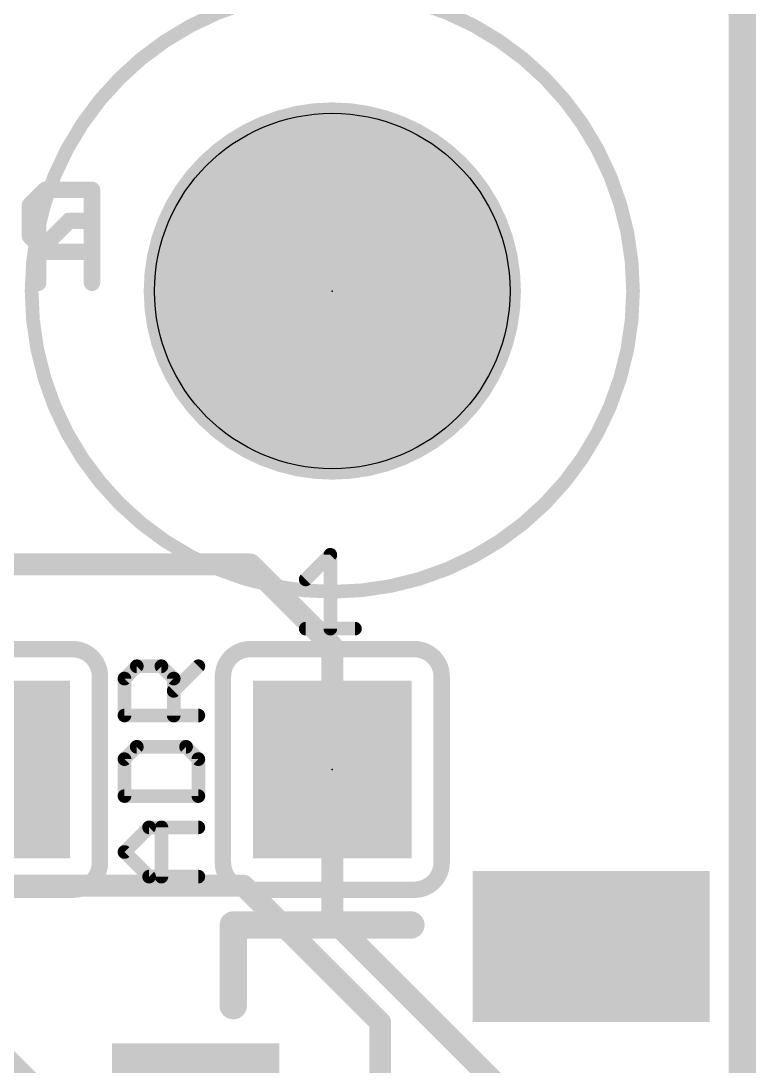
# Model space of a CAD drawing. Extents: x -36 to 72, y -21 to 37.
# Drawn here: x 18.7 to 25.53, y 14.39 to 24.1 of the extents above; entities that cross this region are included whole.
import ezdxf

# ---------------------------------------------------------------- set-up
doc = ezdxf.new("R2010")
doc.units = 0
for name, color, linetype in [('1', 12, 'CONTINUOUS'), ('16', 132, 'CONTINUOUS'), ('20', 53, 'CONTINUOUS'), ('21', 41, 'CONTINUOUS'), ('22', 40, 'CONTINUOUS'), ('23', 53, 'CONTINUOUS'), ('29', 253, 'CONTINUOUS'), ('31', 253, 'CONTINUOUS'), ('39', 12, 'CONTINUOUS')]:
    doc.layers.add(name, color=color, linetype=linetype)

# ---------------------------------------------------------------- blocks, each defined once
blk = doc.blocks.new('RECT')
blk.add_solid([(-0.5, -0.5), (0.5, -0.5), (-0.5, 0.5), (0.5, 0.5)])

msp = doc.modelspace()

# ---------------------------------------------------------------- linework, layer by layer
at = {"layer": '1'}
for points, const_width in [([(25.4, 25.4), (25.4, 0)], 0.254), ([(18.415, 19.05), (20.828, 19.05)], 0.2032), ([(20.828, 19.05), (21.59, 18.288)], 0.2032), ([(21.59, 18.288), (21.59, 17.5514)], 0.2032), ([(21.59, 16.7386), (21.59, 15.748)], 0.2032), ([(21.59, 15.748), (23.368, 13.97)], 0.2032)]:
    msp.add_lwpolyline(points, dxfattribs=dict(at, const_width=const_width))
at = {"layer": '1', "const_width": 0.1016}
for points in [[(20.8639, 19.0859, 1), (20.7921, 19.0141)], [(20.828, 18.9992, 1), (20.828, 19.1008)], [(21.6408, 18.288, 1), (21.5392, 18.288)], [(21.5541, 18.2521, 1), (21.6259, 18.3239)], [(21.5392, 17.5514, 1), (21.6408, 17.5514)], [(21.6408, 16.7386, 1), (21.5392, 16.7386)], [(21.6259, 15.7839, 1), (21.5541, 15.7121)], [(21.5392, 15.748, 1), (21.6408, 15.748)]]:
    msp.add_lwpolyline(points, format="xyb", dxfattribs=at)
at = {"layer": '16'}
for points, const_width in [([(25.4, 25.4), (25.4, 0)], 0.254), ([(12.7, 16.0655), (20.7645, 16.0655)], 0.2032), ([(22.0345, 14.7955), (20.7645, 16.0655)], 0.2032), ([(22.0345, 13.97), (22.0345, 14.7955)], 0.2032), ([(18.4785, 14.5415), (19.05, 13.97)], 0.2032)]:
    msp.add_lwpolyline(points, dxfattribs=dict(at, const_width=const_width))
at = {"layer": '16', "const_width": 0.1016}
for points in [[(20.8004, 16.1014, 1), (20.7286, 16.0296)], [(20.7645, 16.0147, 1), (20.7645, 16.1163)], [(22.0853, 14.7955, 1), (21.9837, 14.7955)], [(21.9986, 14.7596, 1), (22.0704, 14.8314)]]:
    msp.add_lwpolyline(points, format="xyb", dxfattribs=at)
at = {"layer": '20', "const_width": 0.2032}
msp.add_lwpolyline([(25.4, 25.4), (25.4, 0)], dxfattribs=at)
at = {"layer": '20'}
msp.add_circle((21.59, 21.59), 1.651, dxfattribs=at)
at = {"layer": '21'}
for points, const_width in [([(18.8571, 21.6662), (18.8571, 22.2424)], 0.1524), ([(18.8571, 21.9543), (19.1452, 22.2424)], 0.1524), ([(19.1452, 22.2424), (19.2892, 22.2424)], 0.1524), ([(21.3428, 18.9107), (21.5716, 19.1395)], 0.127), ([(21.5716, 19.1395), (21.5716, 18.4531)], 0.127), ([(21.3428, 18.4531), (21.8004, 18.4531)], 0.127), ([(19.177, 18.2626), (17.653, 18.2626)], 0.1524), ([(22.352, 18.2626), (20.828, 18.2626)], 0.1524), ([(19.659, 17.9894), (19.7734, 18.1038)], 0.127), ([(19.7734, 18.1038), (20.0022, 18.1038)], 0.127), ([(20.0022, 18.1038), (20.1166, 17.9894)], 0.127), ([(20.1166, 17.875), (20.3454, 18.1038)], 0.127), ([(19.431, 18.0086), (19.431, 16.2814)], 0.1524), ([(20.574, 16.2814), (20.574, 18.0086)], 0.1524), ([(22.606, 18.0086), (22.606, 16.2814)], 0.1524), ([(19.659, 17.6462), (19.659, 17.9894)], 0.127), ([(20.1166, 17.9894), (20.1166, 17.6462)], 0.127), ([(20.3454, 17.6462), (19.659, 17.6462)], 0.127), ([(19.7734, 17.3554), (19.659, 17.241)], 0.127), ([(20.231, 17.3554), (19.7734, 17.3554)], 0.127), ([(20.3454, 17.241), (20.231, 17.3554)], 0.127), ([(19.659, 17.241), (19.659, 16.8978)], 0.127), ([(20.3454, 16.8978), (20.3454, 17.241)], 0.127), ([(19.659, 16.8978), (20.3454, 16.8978)], 0.127), ([(19.659, 16.3782), (19.8878, 16.607)], 0.127), ([(19.8878, 16.607), (20.3454, 16.607)], 0.127), ([(20.0022, 16.1494), (20.0022, 16.607)], 0.127), ([(19.8878, 16.1494), (19.659, 16.3782)], 0.127), ([(20.3454, 16.1494), (19.8878, 16.1494)], 0.127), ([(19.177, 16.0274), (17.653, 16.0274)], 0.1524), ([(22.352, 16.0274), (20.828, 16.0274)], 0.1524), ([(20.67, 14.95), (20.67, 15.7)], 0.254), ([(20.67, 15.7), (22.32, 15.7)], 0.254)]:
    msp.add_lwpolyline(points, dxfattribs=dict(at, const_width=const_width))
for points, const_width in [([(18.8952, 22.2424, 1), (18.819, 22.2424)], 0.0762), ([(19.1452, 22.2805, 1), (19.1452, 22.2043)], 0.0762), ([(19.1721, 22.2155, 1), (19.1182, 22.2694)], 0.0762), ([(19.2892, 22.2043, 1), (19.2892, 22.2805)], 0.0762), ([(18.8301, 21.9813, 1), (18.884, 21.9274)], 0.0762), ([(18.819, 21.6662, 1), (18.8952, 21.6662)], 0.0762), ([(21.6033, 19.1395, 1), (21.5398, 19.1395)], 0.0635), ([(21.594, 19.117, 1), (21.5491, 19.1619)], 0.0635), ([(21.3203, 18.9331, 1), (21.3652, 18.8882)], 0.0635), ([(21.3428, 18.4848, 1), (21.3428, 18.4214)], 0.0635), ([(21.5398, 18.4531, 1), (21.6033, 18.4531)], 0.0635), ([(21.8004, 18.4214, 1), (21.8004, 18.4848)], 0.0635), ([(19.431, 18.0086, 0.4142), (19.177, 18.2626)], 0.1524), ([(19.177, 18.3007, 1), (19.177, 18.2245)], 0.0762), ([(19.177, 18.2245, 1), (19.177, 18.3007)], 0.0762), ([(20.828, 18.2626, 0.4142), (20.574, 18.0086)], 0.1524), ([(20.828, 18.3007, 1), (20.828, 18.2245)], 0.0762), ([(20.828, 18.2245, 1), (20.828, 18.3007)], 0.0762), ([(22.606, 18.0086, 0.4142), (22.352, 18.2626)], 0.1524), ([(22.352, 18.3007, 1), (22.352, 18.2245)], 0.0762), ([(22.352, 18.2245, 1), (22.352, 18.3007)], 0.0762), ([(19.7734, 18.1355, 1), (19.7734, 18.0721)], 0.0635), ([(19.7959, 18.0813, 1), (19.751, 18.1263)], 0.0635), ([(20.0247, 18.1263, 1), (19.9798, 18.0813)], 0.0635), ([(20.0022, 18.0721, 1), (20.0022, 18.1355)], 0.0635), ([(20.3679, 18.0813, 1), (20.3229, 18.1263)], 0.0635), ([(19.4691, 18.0086, 1), (19.3929, 18.0086)], 0.0762), ([(20.6121, 18.0086, 1), (20.5359, 18.0086)], 0.0762), ([(22.6441, 18.0086, 1), (22.5679, 18.0086)], 0.0762), ([(19.3929, 18.0086, 1), (19.4691, 18.0086)], 0.0762), ([(19.6366, 18.0119, 1), (19.6815, 17.9669)], 0.0635), ([(19.6908, 17.9894, 1), (19.6273, 17.9894)], 0.0635), ([(20.1484, 17.9894, 1), (20.0849, 17.9894)], 0.0635), ([(20.0942, 17.9669, 1), (20.1391, 18.0119)], 0.0635), ([(20.5359, 18.0086, 1), (20.6121, 18.0086)], 0.0762), ([(22.5679, 18.0086, 1), (22.6441, 18.0086)], 0.0762), ([(20.0942, 17.8975, 1), (20.1391, 17.8526)], 0.0635), ([(19.659, 17.678, 1), (19.659, 17.6145)], 0.0635), ([(19.6273, 17.6462, 1), (19.6908, 17.6462)], 0.0635), ([(20.0849, 17.6462, 1), (20.1484, 17.6462)], 0.0635), ([(20.3454, 17.6145, 1), (20.3454, 17.678)], 0.0635), ([(19.7734, 17.3871, 1), (19.7734, 17.3236)], 0.0635), ([(19.7959, 17.3329, 1), (19.751, 17.3778)], 0.0635), ([(20.2535, 17.3778, 1), (20.2086, 17.3329)], 0.0635), ([(20.231, 17.3236, 1), (20.231, 17.3871)], 0.0635), ([(19.6908, 17.241, 1), (19.6273, 17.241)], 0.0635), ([(19.6366, 17.2634, 1), (19.6815, 17.2185)], 0.0635), ([(20.3772, 17.241, 1), (20.3137, 17.241)], 0.0635), ([(20.3229, 17.2185, 1), (20.3679, 17.2634)], 0.0635), ([(19.659, 16.9295, 1), (19.659, 16.866)], 0.0635), ([(19.6273, 16.8978, 1), (19.6908, 16.8978)], 0.0635), ([(20.3137, 16.8978, 1), (20.3772, 16.8978)], 0.0635), ([(20.3454, 16.866, 1), (20.3454, 16.9295)], 0.0635), ([(19.8878, 16.6387, 1), (19.8878, 16.5752)], 0.0635), ([(19.9103, 16.5845, 1), (19.8654, 16.6294)], 0.0635), ([(20.034, 16.607, 1), (19.9705, 16.607)], 0.0635), ([(20.3454, 16.5752, 1), (20.3454, 16.6387)], 0.0635), ([(19.6815, 16.4006, 1), (19.6366, 16.3557)], 0.0635), ([(19.6366, 16.4006, 1), (19.6815, 16.3557)], 0.0635), ([(19.177, 16.0274, 0.4142), (19.431, 16.2814)], 0.1524), ([(19.4691, 16.2814, 1), (19.3929, 16.2814)], 0.0762), ([(19.3929, 16.2814, 1), (19.4691, 16.2814)], 0.0762), ([(20.574, 16.2814, 0.4142), (20.828, 16.0274)], 0.1524), ([(20.6121, 16.2814, 1), (20.5359, 16.2814)], 0.0762), ([(20.5359, 16.2814, 1), (20.6121, 16.2814)], 0.0762), ([(22.352, 16.0274, 0.4142), (22.606, 16.2814)], 0.1524), ([(22.6441, 16.2814, 1), (22.5679, 16.2814)], 0.0762), ([(22.5679, 16.2814, 1), (22.6441, 16.2814)], 0.0762), ([(19.8878, 16.1811, 1), (19.8878, 16.1176)], 0.0635), ([(19.8654, 16.1269, 1), (19.9103, 16.1718)], 0.0635), ([(19.9705, 16.1494, 1), (20.034, 16.1494)], 0.0635), ([(20.3454, 16.1176, 1), (20.3454, 16.1811)], 0.0635), ([(19.177, 16.0655, 1), (19.177, 15.9893)], 0.0762), ([(19.177, 15.9893, 1), (19.177, 16.0655)], 0.0762), ([(20.828, 16.0655, 1), (20.828, 15.9893)], 0.0762), ([(20.828, 15.9893, 1), (20.828, 16.0655)], 0.0762), ([(22.352, 16.0655, 1), (22.352, 15.9893)], 0.0762), ([(22.352, 15.9893, 1), (22.352, 16.0655)], 0.0762), ([(20.7335, 15.7, 1), (20.6065, 15.7)], 0.127), ([(20.67, 15.7635, 1), (20.67, 15.6365)], 0.127), ([(22.32, 15.6365, 1), (22.32, 15.7635)], 0.127), ([(20.6065, 14.95, 1), (20.7335, 14.95)], 0.127)]:
    msp.add_lwpolyline(points, format="xyb", dxfattribs=dict(at, const_width=const_width))
at = {"layer": '22', "const_width": 0.1524}
for points in [[(18.9251, 22.5305), (18.7811, 22.3865)], [(19.3573, 22.5305), (18.9251, 22.5305)], [(19.3573, 21.6662), (19.3573, 22.5305)], [(18.7811, 22.3865), (18.7811, 22.0984)], [(18.7811, 22.0984), (18.9251, 21.9543)], [(18.9251, 21.9543), (19.3573, 21.9543)]]:
    msp.add_lwpolyline(points, dxfattribs=at)
at = {"layer": '22', "const_width": 0.0762}
for points in [[(18.9251, 22.5686, 1), (18.9251, 22.4924)], [(18.952, 22.5036, 1), (18.8982, 22.5575)], [(19.3954, 22.5305, 1), (19.3192, 22.5305)], [(19.3573, 22.4924, 1), (19.3573, 22.5686)], [(18.7541, 22.4134, 1), (18.808, 22.3595)], [(18.8192, 22.3865, 1), (18.743, 22.3865)], [(18.808, 22.1253, 1), (18.7541, 22.0714)], [(18.743, 22.0984, 1), (18.8192, 22.0984)], [(18.9251, 21.9924, 1), (18.9251, 21.9162)], [(18.8982, 21.9274, 1), (18.952, 21.9813)], [(19.3573, 21.9162, 1), (19.3573, 21.9924)], [(19.3192, 21.6662, 1), (19.3954, 21.6662)]]:
    msp.add_lwpolyline(points, format="xyb", dxfattribs=at)
at = {"layer": '23'}
for p in [(21.59, 21.59), (21.59, 17.145)]:
    msp.add_point(p, dxfattribs=at)
at = {"layer": '29', "const_width": 1.7526}
msp.add_lwpolyline([(21.59, 20.7137, 1), (21.59, 22.4663, 1), (21.59, 20.7137)], format="xyb", dxfattribs=at)
at = {"layer": '39', "const_width": 0.127}
msp.add_lwpolyline([(21.59, 18.796, 1), (21.59, 24.384, 1), (21.59, 18.796)], format="xyb", dxfattribs=at)

# ---------------------------------------------------------------- block references
at = {"layer": '1', "rotation": 90}
for p, xscale, yscale in [((18.415, 17.5514), 0.635, 1.27), ((21.59, 17.5514), 0.635, 1.27), ((18.415, 16.7386), 0.635, 1.27), ((21.59, 16.7386), 0.635, 1.27), ((23.995, 15.5), 1.2, 2), ((20.32, 14.2), 0.6, 1.35)]:
    msp.add_blockref('RECT', p, dxfattribs=dict(at, xscale=xscale, yscale=yscale))
at = {"layer": '29', "rotation": 90}
for p, xscale, yscale in [((18.415, 17.5514), 0.8382, 1.4732), ((21.59, 17.5514), 0.8382, 1.4732), ((18.415, 16.7386), 0.8382, 1.4732), ((21.59, 16.7386), 0.8382, 1.4732), ((23.995, 15.5), 1.4032, 2.2032), ((20.32, 14.2), 0.8032, 1.5532)]:
    msp.add_blockref('RECT', p, dxfattribs=dict(at, xscale=xscale, yscale=yscale))
at = {"layer": '31', "rotation": 90}
for p, xscale, yscale in [((23.995, 15.5), 1.2, 2), ((20.32, 14.2), 0.6, 1.35)]:
    msp.add_blockref('RECT', p, dxfattribs=dict(at, xscale=xscale, yscale=yscale))

doc.saveas('drawing.dxf')
